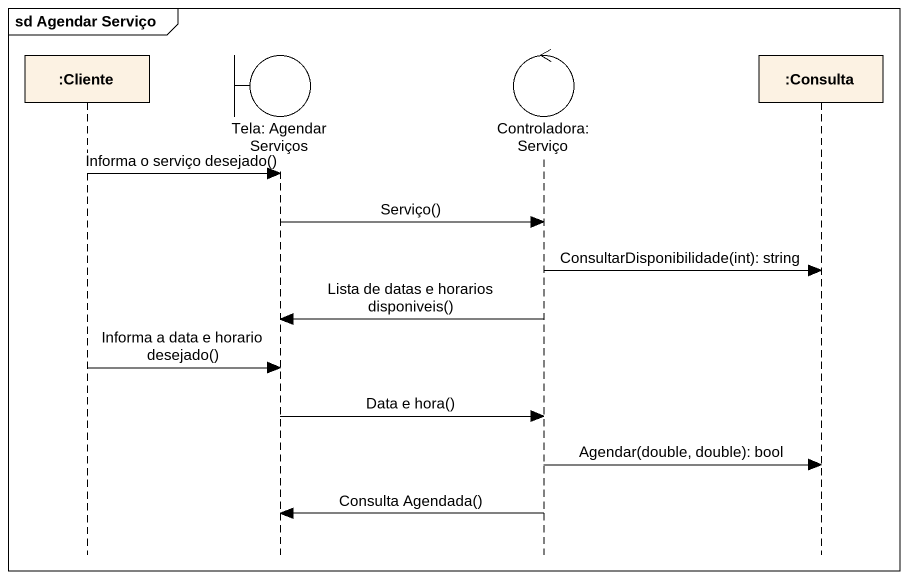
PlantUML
@startuml
mainframe sd Agendar Serviço
hide footbox
participant ":Cliente" as Cliente
boundary "Tela: Agendar Serviços" as Tela_Agendar_Serviços
control "Controladora: Serviço" as Controladora_Serviço
participant ":Consulta" as Consulta

Cliente -> Tela_Agendar_Serviços : Informa o serviço desejado()
Tela_Agendar_Serviços -> Controladora_Serviço : Serviço()
Controladora_Serviço -> Consulta : ConsultarDisponibilidade(int): string
Controladora_Serviço -> Tela_Agendar_Serviços : Lista de datas e horarios disponiveis()
Cliente -> Tela_Agendar_Serviços : Informa a data e horario desejado()
Tela_Agendar_Serviços -> Controladora_Serviço : Data e hora()
Controladora_Serviço -> Consulta : Agendar(double, double): bool
Controladora_Serviço -> Tela_Agendar_Serviços : Consulta Agendada()
@enduml
